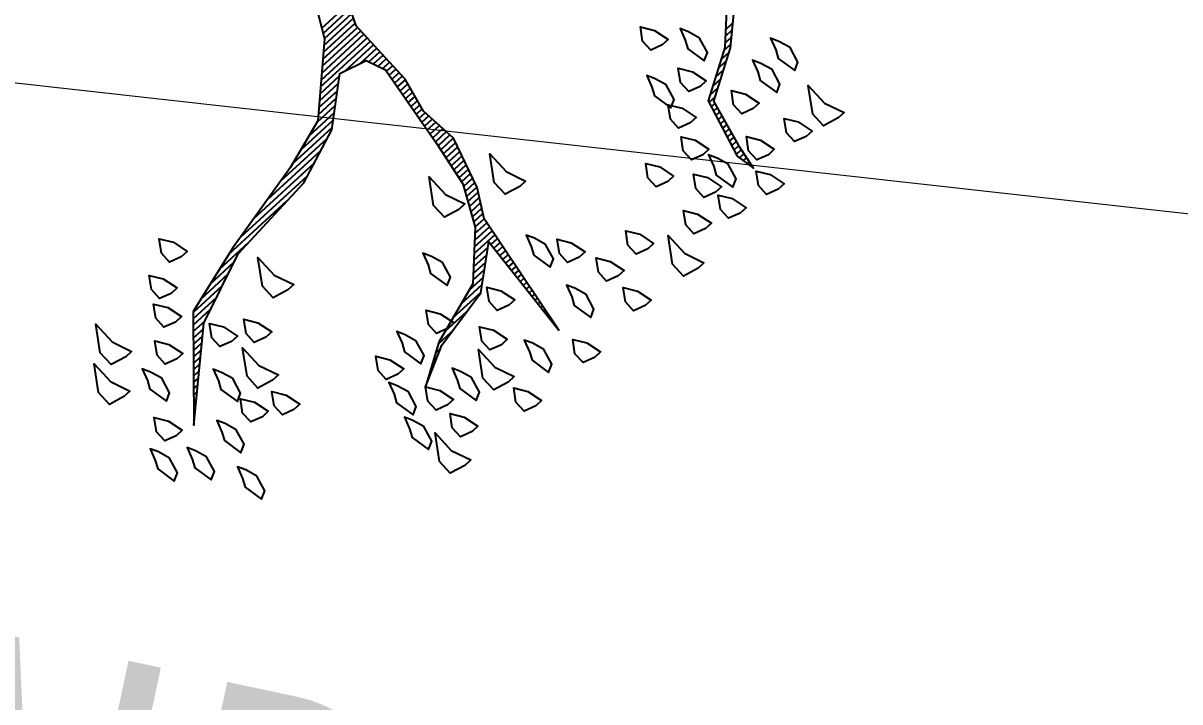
# Model space of a CAD drawing. Header units: metres. Extents: x 2 to 659295185, y -28 to 1124222152.
# Drawn here: x 654929.99 to 654945.86, y 1123154.5 to 1123163.81 of the extents above; entities that cross this region are included whole.
import ezdxf

# ---------------------------------------------------------------- set-up
doc = ezdxf.new("R2010")
doc.units = ezdxf.units.M
doc.header["$MEASUREMENT"] = 0
doc.layers.get('0').update_dxf_attribs({"linetype": 'CONTINUOUS'})
doc.layers.add('Arboles', color=3, linetype='CONTINUOUS')
doc.layers.add('TEXTOS', color=7, linetype='CONTINUOUS')
doc.layers.add('LIMITE 2017 IGVSB', color=7, linetype='CONTINUOUS', lineweight=120)
doc.styles.get("Standard").update_dxf_attribs({"font": 'tahoma.ttf'})

# ---------------------------------------------------------------- blocks, each defined once
blk = doc.blocks.new('*X2402')
at = {"color": 0}
for p, q in [((17.5448, 16.08), (17.6216, 16.08)), ((17.5234, 16.05), (17.6088, 16.05)), ((17.5341, 16.06), (17.6131, 16.06)), ((17.5394, 16.07), (17.6174, 16.07)), ((17.502, 16.03), (17.6021, 16.03)), ((17.5127, 16.04), (17.6045, 16.04)), ((17.4698, 16), (17.6021, 16)), ((17.4806, 16.01), (17.6021, 16.01)), ((17.4913, 16.02), (17.6021, 16.02)), ((17.4484, 15.98), (17.5044, 15.98)), ((17.4591, 15.99), (17.6021, 15.99)), ((17.5206, 15.98), (17.6021, 15.98)), ((17.4163, 15.95), (17.4677, 15.95)), ((17.427, 15.96), (17.4799, 15.96)), ((17.4377, 15.97), (17.4922, 15.97)), ((17.5556, 15.97), (17.6021, 15.97)), ((17.5707, 15.96), (17.6021, 15.96)), ((17.5747, 15.95), (17.6021, 15.95)), ((17.3711, 15.93), (17.4433, 15.93)), ((17.4036, 15.94), (17.4555, 15.94)), ((17.5787, 15.94), (17.6021, 15.94)), ((17.5827, 15.93), (17.6021, 15.93)), ((17.2629, 15.9), (17.3957, 15.9)), ((17.3061, 15.91), (17.4188, 15.91)), ((17.3386, 15.92), (17.431, 15.92)), ((17.5819, 15.9), (17.6021, 15.9)), ((17.5832, 15.91), (17.6021, 15.91)), ((17.5846, 15.92), (17.6021, 15.92)), ((17.1669, 15.88), (17.3397, 15.88)), ((17.2149, 15.89), (17.3677, 15.89)), ((17.5791, 15.88), (17.6018, 15.88)), ((17.5805, 15.89), (17.6021, 15.89)), ((17.0401, 15.85), (17.1235, 15.85)), ((17.0761, 15.86), (17.2435, 15.86)), ((17.1189, 15.87), (17.3117, 15.87)), ((17.575, 15.85), (17.5951, 15.85)), ((17.5764, 15.86), (17.5974, 15.86)), ((17.5778, 15.87), (17.5996, 15.87)), ((16.9681, 15.83), (17.0472, 15.83)), ((17.0041, 15.84), (17.0729, 15.84)), ((17.5723, 15.83), (17.5907, 15.83)), ((17.5737, 15.84), (17.5929, 15.84)), ((16.9281, 15.81), (16.9958, 15.81)), ((16.9371, 15.82), (17.0215, 15.82)), ((17.5696, 15.81), (17.5863, 15.81)), ((17.5709, 15.82), (17.5885, 15.82)), ((16.9009, 15.78), (16.9301, 15.78)), ((16.91, 15.79), (16.9444, 15.79)), ((16.919, 15.8), (16.9701, 15.8)), ((17.5655, 15.78), (17.5876, 15.78)), ((17.5669, 15.79), (17.5866, 15.79)), ((17.5682, 15.8), (17.5856, 15.8)), ((16.8829, 15.76), (16.9077, 15.76)), ((16.8919, 15.77), (16.9189, 15.77)), ((17.5628, 15.76), (17.5896, 15.76)), ((17.5641, 15.77), (17.5886, 15.77)), ((16.8557, 15.73), (16.8742, 15.73)), ((16.8648, 15.74), (16.8853, 15.74)), ((16.8738, 15.75), (16.8965, 15.75)), ((17.5585, 15.73), (17.5926, 15.73)), ((17.56, 15.74), (17.5916, 15.74)), ((17.5614, 15.75), (17.5906, 15.75)), ((16.8376, 15.71), (16.8518, 15.71)), ((16.8467, 15.72), (16.863, 15.72)), ((17.5551, 15.71), (17.5906, 15.71)), ((17.5568, 15.72), (17.5936, 15.72)), ((16.8105, 15.68), (16.8183, 15.68)), ((16.8195, 15.69), (16.8295, 15.69)), ((16.8286, 15.7), (16.8406, 15.7)), ((17.5501, 15.68), (17.5814, 15.68)), ((17.5518, 15.69), (17.5844, 15.69)), ((17.5535, 15.7), (17.5875, 15.7)), ((16.7924, 15.66), (16.7959, 15.66)), ((16.8014, 15.67), (16.8071, 15.67)), ((17.5468, 15.66), (17.5752, 15.66)), ((17.5485, 15.67), (17.5783, 15.67)), ((16.7833, 15.65), (16.7848, 15.65)), ((17.5402, 15.63), (17.566, 15.63)), ((17.5435, 15.64), (17.5691, 15.64)), ((17.5451, 15.65), (17.5721, 15.65)), ((17.5302, 15.61), (17.5598, 15.61)), ((17.5352, 15.62), (17.5629, 15.62)), ((17.5202, 15.59), (17.5486, 15.59)), ((17.5252, 15.6), (17.5543, 15.6)), ((17.5052, 15.56), (17.5315, 15.56)), ((17.5102, 15.57), (17.5372, 15.57)), ((17.5152, 15.58), (17.5429, 15.58)), ((17.4903, 15.54), (17.5241, 15.54)), ((17.5002, 15.55), (17.5257, 15.55)), ((17.4603, 15.51), (17.5196, 15.51)), ((17.4703, 15.52), (17.5211, 15.52)), ((17.4803, 15.53), (17.5226, 15.53)), ((17.4403, 15.49), (17.4786, 15.49)), ((17.4503, 15.5), (17.4911, 15.5)), ((17.4988, 15.49), (17.5165, 15.49)), ((17.4996, 15.5), (17.5181, 15.5)), ((18.1632, 15.49), (18.1834, 15.49)), ((18.1732, 15.5), (18.1946, 15.5)), ((17.4, 15.46), (17.4411, 15.46)), ((17.4203, 15.47), (17.4536, 15.47)), ((17.4303, 15.48), (17.4661, 15.48)), ((17.4967, 15.46), (17.512, 15.46)), ((17.4974, 15.47), (17.5135, 15.47)), ((17.4981, 15.48), (17.515, 15.48)), ((18.1238, 15.46), (18.1468, 15.46)), ((18.1409, 15.47), (18.1609, 15.47)), ((18.1532, 15.48), (18.1721, 15.48)), ((17.336, 15.44), (17.4161, 15.44)), ((17.368, 15.45), (17.4286, 15.45)), ((17.4953, 15.44), (17.509, 15.44)), ((17.496, 15.45), (17.5105, 15.45)), ((18.0895, 15.44), (18.1126, 15.44)), ((18.1066, 15.45), (18.1297, 15.45)), ((17.2587, 15.41), (17.2717, 15.41)), ((17.2754, 15.42), (17.3128, 15.42)), ((17.304, 15.43), (17.3661, 15.43)), ((17.4931, 15.41), (17.5044, 15.41)), ((17.4938, 15.42), (17.5059, 15.42)), ((17.4946, 15.43), (17.5074, 15.43)), ((18.0433, 15.41), (18.0611, 15.41)), ((18.0552, 15.42), (18.0783, 15.42)), ((18.0723, 15.43), (18.0954, 15.43)), ((17.2254, 15.39), (17.2317, 15.39)), ((17.242, 15.4), (17.2517, 15.4)), ((17.4917, 15.39), (17.5014, 15.39)), ((17.4924, 15.4), (17.5029, 15.4)), ((18.038, 15.39), (18.0493, 15.39)), ((18.0407, 15.4), (18.0516, 15.4)), ((17.2087, 15.38), (17.2117, 15.38)), ((17.4896, 15.36), (17.4968, 15.36)), ((17.4903, 15.37), (17.4984, 15.37)), ((17.491, 15.38), (17.4999, 15.38)), ((18.03, 15.36), (18.0424, 15.36)), ((18.0327, 15.37), (18.0447, 15.37)), ((18.0353, 15.38), (18.047, 15.38)), ((17.4881, 15.34), (17.4938, 15.34)), ((17.4888, 15.35), (17.4953, 15.35)), ((18.0247, 15.34), (18.0378, 15.34)), ((18.0273, 15.35), (18.0401, 15.35)), ((17.4867, 15.32), (17.4908, 15.32)), ((17.4874, 15.33), (17.4923, 15.33)), ((18.0193, 15.32), (18.0332, 15.32)), ((18.022, 15.33), (18.0355, 15.33)), ((17.4846, 15.29), (17.4862, 15.29)), ((17.4853, 15.3), (17.4877, 15.3)), ((17.486, 15.31), (17.4893, 15.31)), ((18.0113, 15.29), (18.0265, 15.29)), ((18.014, 15.3), (18.0286, 15.3)), ((18.0167, 15.31), (18.0309, 15.31)), ((17.4831, 15.27), (17.4832, 15.27)), ((17.4838, 15.28), (17.4847, 15.28)), ((18.0115, 15.28), (18.0249, 15.28)), ((18.0135, 15.27), (18.0232, 15.27)), ((18.0155, 15.26), (18.0215, 15.26)), ((18.0175, 15.25), (18.0199, 15.25))]:
    blk.add_line(p, q, dxfattribs=at)
blk = doc.blocks.new('ARBUSTO6')
at = {"layer": 'Arboles', "color": 7}
for points in [[(-0.1408, -0.3194), (-0.2089, -0.447), (-0.3364, -0.566), (-0.447, -0.6001), (-0.6511, -0.6426), (-0.8041, -0.6851), (-0.9657, -0.8637), (-0.8041, -0.7191), (-0.6511, -0.6596), (-0.447, -0.6426), (-0.3279, -0.6001), (-0.2344, -0.5235), (-0.1748, -0.5405), (-0.1578, -0.583), (-0.1833, -0.7701), (-0.2004, -0.8722), (-0.2429, -0.9572), (-0.3279, -1.0423), (-0.464, -1.0848), (-0.549, -1.1358), (-0.464, -1.0933), (-0.3279, -1.0678), (-0.2429, -0.9997), (-0.2599, -1.2379), (-0.2174, -0.9572), (-0.1833, -0.8977), (-0.1493, -0.7871), (-0.1578, -0.7021), (-0.1408, -0.6256), (-0.1408, -0.5405), (-0.1408, -0.4725), (-0.1153, -0.413)], [(0.4715, -0.9657), (0.4034, -1.0338), (0.3014, -1.0933), (0.2674, -1.2209), (0.2759, -1.2634), (0.2844, -1.2123), (0.3099, -1.1018), (0.4119, -1.0423), (0.4885, -0.9742)]]:
    blk.add_lwpolyline(points, dxfattribs=at)
at = {"layer": 'Arboles'}
for points in [[(-0.7446, -0.583), (-0.7701, -0.5745), (-0.7701, -0.549), (-0.7531, -0.5235), (-0.7361, -0.549), (-0.7276, -0.583)], [(-0.9742, -0.6596), (-1.0082, -0.6511), (-1.0082, -0.6171), (-0.9742, -0.566), (-0.9742, -0.6171), (-0.9572, -0.6596)], [(-0.8126, -0.6256), (-0.8381, -0.6171), (-0.8381, -0.5915), (-0.8211, -0.566), (-0.8041, -0.5915), (-0.7956, -0.6256)], [(-1.0337, -0.7191), (-1.0678, -0.7106), (-1.0678, -0.6766), (-1.0337, -0.6256), (-1.0337, -0.6766), (-1.0167, -0.7191)], [(-0.8467, -0.6766), (-0.8722, -0.6681), (-0.8722, -0.6426), (-0.8552, -0.6171), (-0.8381, -0.6426), (-0.8296, -0.6766)], [(-0.8977, -0.7361), (-0.9232, -0.7276), (-0.9232, -0.7021), (-0.9062, -0.6766), (-0.8892, -0.7021), (-0.8807, -0.7361)], [(-0.9742, -0.7276), (-0.9827, -0.7446), (-0.9742, -0.7871), (-0.9572, -0.7786), (-0.9487, -0.7446), (-0.9572, -0.7191), (-0.9657, -0.7021)], [(-0.6256, -0.7871), (-0.6596, -0.7786), (-0.6596, -0.7446), (-0.6256, -0.6936), (-0.6256, -0.7446), (-0.6085, -0.7871)], [(-0.7871, -0.7871), (-0.8126, -0.7786), (-0.8126, -0.7531), (-0.7956, -0.7276), (-0.7786, -0.7531), (-0.7701, -0.7871)], [(-0.7276, -0.8297), (-0.7531, -0.8212), (-0.7531, -0.7956), (-0.7361, -0.7701), (-0.7191, -0.7956), (-0.7106, -0.8297)], [(-1.0082, -0.8552), (-1.0337, -0.8467), (-1.0337, -0.8212), (-1.0167, -0.7956), (-0.9997, -0.8212), (-0.9912, -0.8552)], [(-0.8637, -0.8297), (-0.8722, -0.8467), (-0.8637, -0.8892), (-0.8467, -0.8807), (-0.8381, -0.8467), (-0.8467, -0.8212), (-0.8552, -0.8042)], [(-0.7786, -0.9062), (-0.8126, -0.8977), (-0.8126, -0.8637), (-0.7786, -0.8127), (-0.7786, -0.8637), (-0.7616, -0.9062)], [(-0.2429, -0.9062), (-0.2769, -0.8977), (-0.2769, -0.8637), (-0.2429, -0.8127), (-0.2429, -0.8637), (-0.2259, -0.9062)], [(-1.0763, -0.8637), (-1.0848, -0.8807), (-1.0763, -0.9232), (-1.0593, -0.9147), (-1.0507, -0.8807), (-1.0593, -0.8552), (-1.0678, -0.8382)], [(-0.1153, -0.9572), (-0.1493, -0.9487), (-0.1493, -0.9147), (-0.1153, -0.8637), (-0.1153, -0.9147), (-0.0983, -0.9572)], [(0.3099, -0.9402), (0.2844, -0.9317), (0.2844, -0.9062), (0.3014, -0.8807), (0.3184, -0.9062), (0.3269, -0.9402)], [(-1.0167, -0.9147), (-1.0252, -0.9317), (-1.0167, -0.9742), (-0.9997, -0.9657), (-0.9912, -0.9317), (-0.9997, -0.9062), (-1.0082, -0.8892)], [(-0.9317, -0.9147), (-0.9402, -0.9317), (-0.9317, -0.9742), (-0.9147, -0.9657), (-0.9062, -0.9317), (-0.9147, -0.9062), (-0.9232, -0.8892)], [(-0.8467, -0.9487), (-0.8722, -0.9402), (-0.8722, -0.9147), (-0.8552, -0.8892), (-0.8381, -0.9147), (-0.8296, -0.9487)], [(-0.7871, -0.9827), (-0.8126, -0.9742), (-0.8126, -0.9487), (-0.7956, -0.9232), (-0.7786, -0.9487), (-0.7701, -0.9827)], [(-0.3704, -0.9487), (-0.3789, -0.9657), (-0.3704, -1.0082), (-0.3534, -0.9997), (-0.3449, -0.9657), (-0.3534, -0.9402), (-0.3619, -0.9232)], [(0.3524, -0.9657), (0.3439, -0.9827), (0.3524, -1.0253), (0.3694, -1.0168), (0.3779, -0.9827), (0.3694, -0.9572), (0.3609, -0.9402)], [(0.2333, -0.9912), (0.2248, -1.0082), (0.2333, -1.0508), (0.2504, -1.0423), (0.2589, -1.0082), (0.2504, -0.9827), (0.2418, -0.9657)], [(-0.9657, -1.0168), (-0.9742, -1.0338), (-0.9657, -1.0763), (-0.9487, -1.0678), (-0.9402, -1.0338), (-0.9487, -1.0082), (-0.9572, -0.9912)], [(0.3099, -1.0593), (0.2844, -1.0508), (0.2844, -1.0253), (0.3014, -0.9997), (0.3184, -1.0253), (0.3269, -1.0593)], [(-0.5745, -1.0763), (-0.6, -1.0678), (-0.6, -1.0423), (-0.583, -1.0168), (-0.566, -1.0423), (-0.5575, -1.0763)], [(-0.5235, -1.0338), (-0.532, -1.0508), (-0.5235, -1.0933), (-0.5065, -1.0848), (-0.498, -1.0508), (-0.5065, -1.0253), (-0.515, -1.0082)], [(-0.43, -1.0763), (-0.4555, -1.0678), (-0.4555, -1.0423), (-0.4385, -1.0168), (-0.4215, -1.0423), (-0.413, -1.0763)], [(-0.1833, -1.0678), (-0.1919, -1.0848), (-0.1833, -1.1273), (-0.1663, -1.1188), (-0.1578, -1.0848), (-0.1663, -1.0593), (-0.1748, -1.0423)], [(0.2418, -1.1018), (0.2163, -1.0933), (0.2163, -1.0678), (0.2333, -1.0423), (0.2504, -1.0678), (0.2589, -1.1018)], [(-0.6085, -1.1018), (-0.617, -1.1188), (-0.6085, -1.1613), (-0.5915, -1.1528), (-0.583, -1.1188), (-0.5915, -1.0933), (-0.6, -1.0763)], [(-0.3024, -1.1273), (-0.3279, -1.1188), (-0.3279, -1.0933), (-0.3109, -1.0678), (-0.2939, -1.0933), (-0.2854, -1.1273)], [(-0.1238, -1.1528), (-0.1493, -1.1443), (-0.1493, -1.1188), (-0.1323, -1.0933), (-0.1153, -1.1188), (-0.1068, -1.1528)], [(0.1228, -1.1613), (0.0973, -1.1528), (0.0973, -1.1273), (0.1143, -1.1018), (0.1313, -1.1273), (0.1398, -1.1613)], [(0.4204, -1.1188), (0.4119, -1.1358), (0.4204, -1.1783), (0.4374, -1.1698), (0.4459, -1.1358), (0.4374, -1.1103), (0.4289, -1.0933)], [(0.48, -1.1103), (0.4715, -1.1273), (0.48, -1.1698), (0.497, -1.1613), (0.5055, -1.1273), (0.497, -1.1018), (0.4885, -1.0848)], [(-0.3704, -1.1783), (-0.3959, -1.1698), (-0.3959, -1.1443), (-0.3789, -1.1188), (-0.3619, -1.1443), (-0.3534, -1.1783)], [(0.2163, -1.1698), (0.1908, -1.1613), (0.1908, -1.1358), (0.2078, -1.1103), (0.2248, -1.1358), (0.2333, -1.1698)], [(0.3609, -1.1698), (0.3354, -1.1613), (0.3354, -1.1358), (0.3524, -1.1103), (0.3694, -1.1358), (0.3779, -1.1698)], [(-0.5405, -1.1953), (-0.566, -1.1868), (-0.566, -1.1613), (-0.549, -1.1358), (-0.532, -1.1613), (-0.5235, -1.1953)], [(-0.4895, -1.1698), (-0.498, -1.1868), (-0.4895, -1.2294), (-0.4725, -1.2209), (-0.464, -1.1868), (-0.4725, -1.1613), (-0.481, -1.1443)], [(-0.6341, -1.1783), (-0.6426, -1.1953), (-0.6341, -1.2379), (-0.617, -1.2294), (-0.6085, -1.1953), (-0.617, -1.1698), (-0.6256, -1.1528)], [(-0.413, -1.2464), (-0.447, -1.2379), (-0.447, -1.2038), (-0.413, -1.1528), (-0.413, -1.2038), (-0.3959, -1.2464)], [(-0.1919, -1.2038), (-0.2004, -1.2209), (-0.1919, -1.2634), (-0.1748, -1.2549), (-0.1663, -1.2209), (-0.1748, -1.1953), (-0.1833, -1.1783)], [(-0.0898, -1.2379), (-0.1153, -1.2294), (-0.1153, -1.2038), (-0.0983, -1.1783), (-0.0813, -1.2038), (-0.0728, -1.2379)], [(-0.0048, -1.2379), (-0.0303, -1.2294), (-0.0303, -1.2038), (-0.0133, -1.1783), (0.0037, -1.2038), (0.0122, -1.2379)], [(0.1823, -1.2464), (0.1568, -1.2379), (0.1568, -1.2123), (0.1738, -1.1868), (0.1908, -1.2123), (0.1993, -1.2464)], [(0.2163, -1.2038), (0.2078, -1.2209), (0.2163, -1.2634), (0.2333, -1.2549), (0.2418, -1.2209), (0.2333, -1.1953), (0.2248, -1.1783)], [(-0.6, -1.3144), (-0.6341, -1.3059), (-0.6341, -1.2719), (-0.6, -1.2209), (-0.6, -1.2719), (-0.583, -1.3144)], [(-0.5405, -1.2719), (-0.566, -1.2634), (-0.566, -1.2379), (-0.549, -1.2123), (-0.532, -1.2379), (-0.5235, -1.2719)], [(-0.3364, -1.2294), (-0.3449, -1.2464), (-0.3364, -1.2889), (-0.3194, -1.2804), (-0.3109, -1.2464), (-0.3194, -1.2209), (-0.3279, -1.2038)], [(0.3184, -1.2634), (0.2929, -1.2549), (0.2929, -1.2294), (0.3099, -1.2038), (0.3269, -1.2294), (0.3354, -1.2634)], [(0.48, -1.3059), (0.4459, -1.2974), (0.4459, -1.2634), (0.48, -1.2123), (0.48, -1.2634), (0.497, -1.3059)], [(0.0463, -1.3399), (0.0122, -1.3314), (0.0122, -1.2974), (0.0463, -1.2464), (0.0463, -1.2974), (0.0633, -1.3399)], [(0.1143, -1.2889), (0.0888, -1.2804), (0.0888, -1.2549), (0.1058, -1.2294), (0.1228, -1.2549), (0.1313, -1.2889)], [(0.4034, -1.2889), (0.3779, -1.2804), (0.3779, -1.2549), (0.3949, -1.2294), (0.4119, -1.2549), (0.4204, -1.2889)], [(-0.4044, -1.3229), (-0.43, -1.3144), (-0.43, -1.2889), (-0.413, -1.2634), (-0.3959, -1.2889), (-0.3874, -1.3229)], [(-0.2429, -1.3314), (-0.2684, -1.3229), (-0.2684, -1.2974), (-0.2514, -1.2719), (-0.2344, -1.2974), (-0.2259, -1.3314)], [(-0.0898, -1.3229), (-0.1153, -1.3144), (-0.1153, -1.2889), (-0.0983, -1.2634), (-0.0813, -1.2889), (-0.0728, -1.3229)], [(0.1908, -1.3144), (0.1653, -1.3059), (0.1653, -1.2804), (0.1823, -1.2549), (0.1993, -1.2804), (0.2078, -1.3144)], [(0.2844, -1.3314), (0.2589, -1.3229), (0.2589, -1.2974), (0.2759, -1.2719), (0.2929, -1.2974), (0.3014, -1.3314)]]:
    blk.add_lwpolyline(points, close=True, dxfattribs=at)
blk.add_blockref('*X2402', (-17.7429, -16.5069), dxfattribs=at)

msp = doc.modelspace()

# ---------------------------------------------------------------- linework, layer by layer
at = {"layer": 'LIMITE 2017 IGVSB', "lineweight": 0}
msp.add_lwpolyline([(654919.3149, 1123164.1796), (654961.161, 1123159.5053), (654965.0675, 1123193.2889), (654922.474, 1123191.5499)], close=True, dxfattribs=at)

# ---------------------------------------------------------------- block references
at = {"layer": 'Arboles', "xscale": 6.47840009803131, "yscale": 6.47840009803131, "zscale": 6.47840009803131, "rotation": 42.49660342024684}
msp.add_blockref('ARBUSTO6', (654933.167, 1123166.6505), dxfattribs=at)

# ---------------------------------------------------------------- texts
at = {"layer": 'TEXTOS', "color": 0, "width": 0.571429}
msp.add_text('HACIENDA   LA   BARTOLERA', height=7.036817, rotation=347.94913, dxfattribs=at).set_placement((654913.1979, 1123151.763))

doc.saveas('drawing.dxf')
